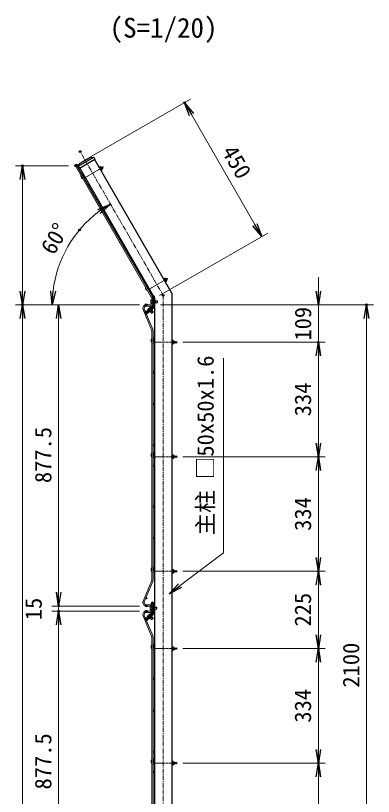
# Model space of a CAD drawing. Units: millimetres, scale not verified. Extents: x -4200 to 4200, y -2970 to 2970.
# Drawn here: x -519 to 523, y -1392 to 882 of the extents above; entities that cross this region are included whole.
import ezdxf
from ezdxf.enums import TextEntityAlignment as Align

# ---------------------------------------------------------------- set-up
doc = ezdxf.new("R2010")
doc.units = ezdxf.units.MM
doc.header["$LTSCALE"] = 10
doc.header["$PDMODE"] = 32
doc.header["$PDSIZE"] = 5
for name, pattern in [('USER1', [2, 1.25, -0.25, 0.25, -0.25]), ('USER2', [0.375, 0.25, -0.125]), ('USER3', [1.125, 0.75, -0.125, 0.125, -0.125])]:
    doc.linetypes.add(name, pattern=pattern)
for name, color, linetype, lineweight in [('0-0_D-BMK', 2, 'USER1', 13), ('0-1_D-STR2', 7, 'Continuous', 9), ('0-2_D-STR-DIM', 7, 'Continuous', 13), ('0-3_0', 7, 'Continuous', 25), ('0-5_D-TTL-TXT', 7, 'Continuous', 25), ('0-7_D-STR-TXT', 7, 'Continuous', 13), ('0-8_D-STR3', 3, 'Continuous', 13), ('0-A_D-STR1', 1, 'Continuous', 25)]:
    doc.layers.add(name, color=color, linetype=linetype, lineweight=lineweight)
doc.layers.add('0-4_DEFPOINTS', color=7, linetype='Continuous')
doc.styles.add('ＭＳ ゴシック', font='')
doc.styles.get('ＭＳ ゴシック').set_extended_font_data('MS Gothic')

# ---------------------------------------------------------------- blocks, each defined once
blk = doc.blocks.new('_OPEN')
at = {"layer": '0-3_0'}
blk.add_line((0, 0), (-10, 0), dxfattribs=at)
blk.add_lwpolyline([(-10, 1.667), (0, 0), (-10, -1.667)], dxfattribs=at)

msp = doc.modelspace()

# ---------------------------------------------------------------- linework, layer by layer
at = {"layer": '0-0_D-BMK'}
for q in [(-331.02, 486.35), (-89.11, -2094.36)]:
    msp.add_line((-89.11, 67.36), q, dxfattribs=at)
at = {"layer": '0-0_D-BMK', "linetype": 'USER3'}
for p, q in [((-317.48, 410.1), (-262.2, 442.02)), ((-130.71, 84.92), (-75.43, 116.83)), ((-115.51, -69.06), (-51.68, -69.06)), ((-115.51, -402.76), (-51.68, -402.76)), ((-115.51, -736.56), (-51.68, -736.56)), ((-115.51, -961.56), (-51.68, -961.56)), ((-115.51, -1295.26), (-51.68, -1295.26))]:
    msp.add_line(p, q, dxfattribs=at)
at = {"layer": '0-1_D-STR2'}
for p, q in [((-341.77, 446.88), (-344.89, 445.08)), ((-344.89, 445.08), (-119.89, 55.37)), ((-341.77, 446.88), (-116.77, 57.17)), ((-119.89, 55.37), (-116.77, 57.17)), ((-147.62, 26.03), (-122.72, -32.63)), ((-144.3, 27.43), (-119.41, -31.22)), ((-116.61, 39.93), (-138.41, 39.93)), ((-116.61, 36.33), (-138.41, 36.33)), ((-116.61, 36.33), (-116.61, 39.93)), ((-122.21, -762.51), (-122.21, -35.13)), ((-118.61, -762.51), (-118.61, -35.13)), ((-147.62, -823.66), (-122.72, -765.01)), ((-144.3, -825.06), (-119.41, -766.41)), ((-116.61, -833.97), (-138.41, -833.97)), ((-116.61, -837.57), (-138.41, -837.57)), ((-116.61, -833.97), (-116.61, -837.57)), ((-116.61, -852.57), (-138.41, -852.57)), ((-116.61, -856.17), (-138.41, -856.17)), ((-116.61, -856.17), (-116.61, -852.57)), ((-147.62, -866.47), (-122.72, -925.12)), ((-144.3, -865.07), (-119.41, -923.72)), ((-122.21, -1655.01), (-122.21, -927.63)), ((-118.61, -1655.01), (-118.61, -927.63))]:
    msp.add_line(p, q, dxfattribs=at)
for centre in [(-320.21, 413.14), (-305.21, 387.16), (-247.71, 287.57), (-190.21, 187.97), (-132.71, 88.38), (-117.71, 62.4), (-120.11, 34.53), (-137.88, 16.91), (-116.81, -65.07), (-116.81, -157.44), (-116.81, -249.82), (-116.81, -368.82), (-116.81, -398.82), (-116.81, -428.82), (-116.81, -547.82), (-116.81, -640.19), (-116.81, -732.57), (-137.88, -814.54), (-120.11, -832.17), (-120.11, -857.97), (-137.88, -875.59), (-116.81, -957.57), (-116.81, -1049.94), (-116.81, -1142.32), (-116.81, -1261.32), (-116.81, -1291.32), (-116.81, -1321.32)]:
    msp.add_circle(centre, 1.8, dxfattribs=at)
for centre, radius, start, end in [((-138.41, 29.93), 10, 90, 203), ((-138.41, 29.93), 6.4, 90, 203), ((-128.61, -35.13), 6.4, 0, 23), ((-128.61, -35.13), 10, 0, 23), ((-128.61, -762.51), 6.4, 337, 0), ((-128.61, -762.51), 10, 337, 0), ((-138.41, -827.57), 10, 157, 270), ((-138.41, -827.57), 6.4, 157, 270), ((-138.41, -862.57), 10, 90, 203), ((-138.41, -862.57), 6.4, 90, 203), ((-128.61, -927.63), 6.4, 0, 23), ((-128.61, -927.63), 10, 0, 23)]:
    msp.add_arc(centre, radius, start, end, dxfattribs=at)
at = {"layer": '0-2_D-STR-DIM'}
for p, q in [((-324.45, 456.88), (-9.51, 638.71)), ((178.17, 273.64), (-6.83, 594.07)), ((-364.89, 445.08), (-519.01, 445.08)), ((-499.01, 79.93), (-499.01, 405.08)), ((-99.45, 67.17), (215.49, 249)), ((362.9, 79.93), (362.9, 119.93)), ((-158.41, 39.93), (-519.01, 39.93)), ((-158.41, 39.93), (-519.01, 39.93)), ((-158.41, 39.93), (-432.28, 39.94)), ((-158.41, 39.93), (-413.71, 39.93)), ((-96.61, 39.93), (523.24, 39.93)), ((-96.61, 39.93), (382.9, 39.93)), ((362.9, 39.93), (362.9, -69.06)), ((-499.01, -1720.07), (-499.01, -0.07)), ((-393.71, -0.07), (-393.71, -797.57)), ((503.24, -2020.06), (503.24, -0.07)), ((-31.68, -69.06), (382.91, -69.06)), ((-31.68, -69.06), (382.9, -69.06)), ((362.9, -109.06), (362.9, -149.06)), ((362.91, -109.06), (362.91, -362.76)), ((-31.68, -402.76), (382.91, -402.76)), ((-31.68, -402.76), (382.91, -402.76)), ((362.91, -442.76), (362.91, -696.56)), ((-31.68, -736.56), (382.91, -736.56)), ((-31.68, -736.56), (382.91, -736.56)), ((-393.71, -797.57), (-393.71, -757.57)), ((362.91, -776.56), (362.91, -921.56)), ((-158.41, -837.57), (-413.71, -837.57)), ((-158.41, -837.57), (-413.71, -837.57)), ((-393.71, -852.57), (-393.71, -837.57)), ((-158.41, -852.57), (-413.71, -852.57)), ((-158.41, -852.57), (-413.71, -852.57)), ((-393.71, -1690.07), (-393.71, -892.57)), ((-393.71, -892.57), (-393.71, -932.57)), ((-31.68, -961.56), (382.91, -961.56)), ((-31.68, -961.56), (382.91, -961.56)), ((362.91, -1255.26), (362.91, -1001.56)), ((-31.68, -1295.26), (382.91, -1295.26)), ((-31.68, -1295.31), (382.91, -1295.31)), ((362.91, -1589.06), (362.91, -1335.31))]:
    msp.add_line(p, q, dxfattribs=at)
msp.add_arc((-73.28, 39.93), 339.01, 126.7643, 173.2341, dxfattribs=at)
at = {"layer": '0-4_DEFPOINTS'}
for p in [(-26.83, 628.71), (-331.02, 486.35), (-499.01, 445.08), (-344.89, 445.08), (-341.77, 446.88), (-332.97, 257.85), (-89.11, 67.36), (-116.77, 57.17), (-499.01, 39.93), (-138.41, 39.93), (-138.41, 39.93), (-116.61, 39.93), (-116.61, 39.93), (503.24, 39.93), (-51.68, -69.06), (362.9, -69.06), (-51.68, -402.76), (362.91, -402.76), (-51.68, -736.56), (-51.68, -736.56), (362.91, -736.56), (-393.71, -837.57), (-393.71, -837.57), (-138.41, -837.57), (-138.41, -837.57), (-393.71, -852.57), (-138.41, -852.57), (-51.68, -961.56), (362.91, -961.56), (362.91, -961.56), (-51.68, -1295.26), (-51.68, -1295.31), (362.91, -1295.31)]:
    msp.add_point(p, dxfattribs=at)
at = {"layer": '0-7_D-STR-TXT'}
msp.add_lwpolyline([(86.22, -115.67), (86.22, -682.84), (-70.46, -801.33)], dxfattribs=at)
at = {"layer": '0-8_D-STR3'}
for p, q in [((-272.14, 442.66), (-275.73, 440.59)), ((-270.76, 440.26), (-274.34, 438.19)), ((-268, 435.48), (-271.58, 433.41)), ((-271.03, 441.72), (-266.78, 434.36)), ((-270.25, 440.37), (-267.56, 441.92)), ((-266.62, 433.09), (-270.2, 431.02)), ((-267.65, 435.87), (-264.96, 437.42)), ((-267.56, 441.92), (-264.96, 437.42)), ((-328.42, 416.56), (-328.6, 415.11)), ((-319.56, 411.9), (-317.56, 413.05)), ((-316.96, 407.4), (-314.96, 408.55)), ((-84.66, 117.93), (-88.24, 115.86)), ((-83.28, 115.54), (-86.86, 113.47)), ((-83.54, 116.99), (-79.3, 109.63)), ((-82.77, 115.64), (-80.08, 117.2)), ((-80.08, 117.2), (-77.48, 112.69)), ((-140.92, 91.8), (-141.1, 90.35)), ((-80.52, 110.75), (-84.1, 108.68)), ((-79.14, 108.36), (-82.72, 106.29)), ((-80.17, 111.14), (-77.48, 112.69)), ((-132.06, 87.14), (-130.06, 88.29)), ((-129.46, 82.64), (-127.46, 83.79)), ((-124.63, 53.13), (-125.01, 44.96)), ((-120.95, 46.13), (-124.58, 46.31)), ((-120.7, 51.58), (-124.33, 51.75)), ((-120.57, 54.3), (-124.2, 54.47)), ((-122.15, 61.97), (-117.9, 41.37)), ((-121.08, 43.41), (-120.57, 54.3)), ((-118.81, 45.76), (-120.97, 45.86)), ((-118.93, 46.36), (-120.94, 46.46)), ((-119.93, 51.22), (-120.71, 51.25)), ((-120.06, 51.82), (-120.68, 51.85)), ((-120.56, 61.9), (-116.38, 41.68)), ((-115.83, 51.62), (-118.46, 51.75)), ((-115.86, 51.03), (-118.33, 51.14)), ((-116.09, 46.23), (-117.33, 46.29)), ((-116.12, 45.63), (-117.21, 45.68)), ((-115.36, 61.65), (-116.66, 34.01)), ((-113.76, 61.58), (-115.06, 33.96)), ((-111.22, 52.41), (-112.68, 52.47)), ((-105.96, 45.75), (-111.52, 46.02)), ((-105.73, 50.55), (-111.3, 50.81)), ((-106.3, 51.18), (-111.27, 51.41)), ((-106.3, 51.18), (-106.58, 45.18)), ((-105.96, 45.75), (-106.58, 45.18)), ((-105.73, 50.55), (-106.3, 51.18)), ((-105.73, 50.55), (-105.96, 45.75)), ((-117.39, 32.46), (-139.54, 12.72)), ((-116.31, 31.29), (-138.48, 11.52)), ((-134.62, 25.32), (-132.2, 22.6)), ((-127.75, 31.94), (-133.85, 26.5)), ((-133.71, 21.26), (-122.56, 31.2)), ((-132.65, 20.07), (-121.5, 30.01)), ((-132.59, 27.13), (-130.17, 24.42)), ((-129.31, 23.04), (-128.71, 22.37)), ((-128.86, 23.44), (-128.26, 22.77)), ((-127.62, 29.75), (-128.52, 30.76)), ((-128.28, 30.49), (-126.1, 28.04)), ((-126.49, 32.57), (-124.07, 29.86)), ((-120.45, 23.61), (-126.42, 18.29)), ((-125.28, 26.63), (-124.68, 25.96)), ((-124.83, 27.03), (-124.23, 26.36)), ((-124.71, 43.58), (-121.08, 43.41)), ((-120.45, 23.61), (-121.42, 24.7)), ((-118.31, 19.72), (-121.19, 22.95)), ((-117.9, 41.37), (-116.38, 41.68)), ((-117.39, 32.46), (-116.31, 31.29)), ((-116.79, 37.42), (-117.2, 35.98)), ((-106.58, 45.18), (-111.55, 45.42)), ((-140.59, 16.06), (-139.07, 16.48)), ((-139.54, 12.72), (-138.48, 11.52)), ((-126.42, 18.29), (-127.39, 19.38)), ((-122.79, 15.72), (-125.67, 18.96)), ((-121.94, 15.68), (-125.22, 19.36)), ((-118.31, 19.72), (-122.79, 15.72)), ((-121.94, 15.68), (-122.79, 15.72)), ((-118.36, 18.87), (-121.94, 15.68)), ((-118.36, 18.87), (-121.64, 22.55)), ((-118.36, 18.87), (-118.31, 19.72)), ((-122.64, -59.17), (-122.21, -58.6)), ((-115.51, -58.35), (-118.61, -56.01)), ((-118.49, -62.3), (-115.51, -58.35)), ((-116.41, -66.46), (-114.11, -66.46)), ((-59.98, -63.54), (-64.11, -63.54)), ((-59.98, -66.3), (-64.11, -66.3)), ((-59.48, -64.91), (-59.48, -73.4)), ((-59.48, -66.46), (-56.37, -66.46)), ((-56.37, -66.46), (-56.37, -71.66)), ((-116.41, -71.66), (-114.11, -71.66)), ((-59.98, -71.83), (-64.11, -71.83)), ((-59.98, -74.59), (-64.11, -74.59)), ((-59.48, -71.66), (-56.37, -71.66)), ((-122.64, -392.87), (-122.21, -392.3)), ((-115.51, -392.05), (-118.61, -389.71)), ((-118.49, -396), (-115.51, -392.05)), ((-116.41, -400.16), (-114.11, -400.16)), ((-116.41, -405.36), (-114.11, -405.36)), ((-59.98, -397.24), (-64.11, -397.24)), ((-59.98, -400), (-64.11, -400)), ((-59.98, -405.53), (-64.11, -405.53)), ((-59.98, -408.29), (-64.11, -408.29)), ((-59.48, -398.61), (-59.48, -407.1)), ((-59.48, -400.16), (-56.37, -400.16)), ((-59.48, -405.36), (-56.37, -405.36)), ((-56.37, -400.16), (-56.37, -405.36)), ((-122.64, -726.67), (-122.21, -726.1)), ((-115.51, -725.85), (-118.61, -723.51)), ((-118.49, -729.8), (-115.51, -725.85)), ((-116.41, -733.96), (-114.11, -733.96)), ((-116.41, -739.16), (-114.11, -739.16)), ((-59.98, -731.04), (-64.11, -731.04)), ((-59.98, -733.8), (-64.11, -733.8)), ((-59.98, -739.33), (-64.11, -739.33)), ((-59.98, -742.09), (-64.11, -742.09)), ((-59.48, -732.41), (-59.48, -740.9)), ((-59.48, -733.96), (-56.37, -733.96)), ((-59.48, -739.16), (-56.37, -739.16)), ((-56.37, -733.96), (-56.37, -739.16)), ((-126.62, -839.95), (-126.62, -848.13)), ((-122.62, -838.59), (-126.26, -838.59)), ((-122.62, -841.31), (-126.26, -841.31)), ((-122.62, -849.49), (-122.62, -838.59)), ((-121.99, -841.04), (-122.62, -841.04)), ((-117.77, -841.04), (-120.39, -841.04)), ((-113.2, -840.04), (-113.2, -848.04)), ((-108.22, -841.04), (-113.2, -841.04)), ((-107.62, -841.64), (-108.22, -841.04)), ((-108.22, -841.04), (-108.22, -847.04)), ((-128.74, -861.27), (-134.58, -866.99)), ((-134.19, -872.21), (-123.52, -861.76)), ((-133.07, -873.35), (-122.41, -862.9)), ((-129.46, -862.48), (-126.91, -865.08)), ((-127.51, -860.57), (-124.97, -863.17)), ((-122.62, -846.76), (-126.26, -846.76)), ((-126.26, -849.49), (-122.62, -849.49)), ((-121.84, -841.64), (-122.62, -841.64)), ((-120.61, -846.44), (-122.62, -846.44)), ((-120.46, -847.04), (-122.62, -847.04)), ((-117.77, -841.64), (-120.24, -841.64)), ((-119.35, -851.38), (-117.85, -850.99)), ((-117.77, -846.44), (-119.01, -846.44)), ((-117.77, -847.04), (-118.86, -847.04)), ((-118.06, -855.27), (-118.39, -856.73)), ((-107.62, -841.64), (-113.2, -841.64)), ((-107.62, -846.44), (-113.2, -846.44)), ((-108.22, -847.04), (-113.2, -847.04)), ((-107.62, -846.44), (-108.22, -847.04)), ((-107.62, -841.64), (-107.62, -846.44)), ((-140.83, -877.73), (-139.32, -877.24)), ((-135.3, -868.2), (-132.75, -870.8)), ((-133.35, -866.29), (-130.81, -868.89)), ((-129.88, -870.23), (-129.25, -870.87)), ((-129.45, -869.81), (-128.82, -870.45)), ((-123.02, -877.23), (-126.06, -874.13)), ((-126.03, -866.45), (-125.4, -867.09)), ((-122.18, -877.24), (-125.63, -873.71)), ((-125.6, -866.03), (-124.97, -866.67)), ((-118.74, -873.03), (-123.02, -877.23)), ((-122.18, -877.24), (-123.02, -877.23)), ((-118.75, -873.88), (-122.2, -870.35)), ((-118.75, -873.88), (-122.18, -877.24)), ((-118.74, -873.03), (-121.77, -869.93)), ((-118.75, -873.88), (-118.74, -873.03)), ((-122.64, -951.67), (-122.21, -951.1)), ((-115.51, -950.85), (-118.61, -948.51)), ((-118.49, -954.8), (-115.51, -950.85)), ((-116.41, -958.96), (-114.11, -958.96)), ((-116.41, -964.16), (-114.11, -964.16)), ((-59.98, -956.04), (-64.11, -956.04)), ((-59.98, -958.8), (-64.11, -958.8)), ((-59.98, -964.33), (-64.11, -964.33)), ((-59.98, -967.09), (-64.11, -967.09)), ((-59.48, -957.41), (-59.48, -965.9)), ((-59.48, -958.96), (-56.37, -958.96)), ((-59.48, -964.16), (-56.37, -964.16)), ((-56.37, -958.96), (-56.37, -964.16)), ((-122.64, -1285.37), (-122.21, -1284.8)), ((-115.51, -1284.55), (-118.61, -1282.21)), ((-118.49, -1288.5), (-115.51, -1284.55)), ((-116.41, -1292.66), (-114.11, -1292.66)), ((-59.98, -1289.74), (-64.11, -1289.74)), ((-59.98, -1292.5), (-64.11, -1292.5)), ((-59.48, -1291.11), (-59.48, -1299.6)), ((-59.48, -1292.66), (-56.37, -1292.66)), ((-56.37, -1292.66), (-56.37, -1297.86)), ((-116.41, -1297.86), (-114.11, -1297.86)), ((-59.98, -1298.03), (-64.11, -1298.03)), ((-59.98, -1300.79), (-64.11, -1300.79)), ((-59.48, -1297.86), (-56.37, -1297.86))]:
    msp.add_line(p, q, dxfattribs=at)
at = {"layer": '0-8_D-STR3', "linetype": 'USER2'}
for p, q in [((-123.24, 46.24), (-123.2, 46.24)), ((-122.98, 51.69), (-122.94, 51.68)), ((-122.85, 54.41), (-122.81, 54.41)), ((-133.73, 24.31), (-133.7, 24.28)), ((-131.69, 26.13), (-131.66, 26.09)), ((-127.62, 29.75), (-127.59, 29.72)), ((-125.59, 31.57), (-125.56, 31.53)), ((-123.37, 43.52), (-123.32, 43.52)), ((-126.57, -861.54), (-126.54, -861.57)), ((-132.41, -867.26), (-132.38, -867.29))]:
    msp.add_line(p, q, dxfattribs=at)
at = {"layer": '0-8_D-STR3', "lineweight": 25}
for p, q in [((-124.57, -831), (-119.35, -851.38)), ((-122.97, -831), (-117.85, -850.99)), ((-117.77, -831), (-117.77, -858.67)), ((-116.17, -831), (-116.17, -858.65)), ((-113.2, -840.04), (-114.65, -840.04)), ((-118.42, -860.26), (-139.62, -881.02)), ((-117.28, -861.38), (-138.5, -882.16)), ((-118.42, -860.26), (-117.28, -861.38)), ((-113.2, -848.04), (-114.65, -848.04)), ((-139.62, -881.02), (-138.5, -882.16)), ((-121.06, -869.24), (-122.08, -868.19))]:
    msp.add_line(p, q, dxfattribs=at)
at = {"layer": '0-8_D-STR3'}
for points in [[(-323.37, 415.01), (-322.83, 419.38), (-326.13, 419.79)], [(-135.87, 90.25), (-135.33, 94.62), (-138.63, 95.03)], [(-111.22, 52.41), (-111.6, 44.42), (-113.06, 44.49)], [(-121.06, -869.24), (-126.77, -874.83), (-127.79, -873.79)]]:
    msp.add_lwpolyline(points, dxfattribs=at)
for centre, radius, start, end in [((-272.89, 440.63), 2.16, 350.19668, 69.80332), ((-275.77, 434.18), 7.88, 9.48158, 50.51842), ((-268.71, 433.47), 2.13, 349.53759, 70.46241), ((-268.89, 438.15), 4, 349.4584, 70.5416), ((-320.86, 414.16), 7.8, 173, 256.69347), ((-320.86, 414.16), 2.6, 257.69413, 300), ((-320.86, 414.16), 7.8, 287.03459, 300), ((-85.41, 115.9), 2.16, 350.19668, 69.80332), ((-88.29, 109.45), 7.88, 9.48158, 50.51842), ((-81.41, 113.42), 4, 349.4584, 70.5416), ((-81.23, 108.74), 2.13, 349.53759, 70.46241), ((-133.36, 89.4), 7.8, 173, 256.69347), ((-133.36, 89.4), 2.6, 257.69413, 300), ((-133.36, 89.4), 7.8, 287.03459, 300), ((-122.29, 44.83), 2.73, 147.30165, 207.30165), ((-114.48, 48.56), 10.35, 162.04017, 192.56313), ((-121.91, 53), 2.73, 147.30165, 207.30165), ((-117.96, 61.78), 4.2, 357.30165, 177.30165), ((-117.96, 61.78), 2.6, 357.30165, 177.30165), ((-112.51, 54.07), 1.6, 177.30165, 267.30165), ((-132.04, 24.46), 2.73, 101.71065, 161.71065), ((-123.91, 21.49), 10.35, 116.44917, 146.97213), ((-125.93, 29.9), 2.73, 101.71065, 161.71065), ((-119.35, 34.27), 4.05, 50.98813, 218.74162), ((-122.83, 31.5), 0.4, 311.71065, 36.72211), ((-120.17, 25.7), 1.6, 131.71065, 221.71065), ((-119.14, 34.25), 2.6, 41.71065, 216.72211), ((-122.83, 31.5), 2, 311.71065, 36.72211), ((-118.96, 34.14), 2.3, 312.90165, 357.30165), ((-118.96, 34.14), 3.9, 312.90165, 357.30165), ((-113.04, 42.89), 1.6, 87.30165, 177.30165), ((-137.13, 18.31), 4.13, 45.80304, 212.96718), ((-137.13, 18.21), 2.6, 46.6992, 221.71065), ((-133.98, 21.56), 2, 226.6992, 311.71065), ((-133.98, 21.56), 0.4, 226.6992, 311.71065), ((-128.52, 18.25), 1.6, 41.71065, 131.71065), ((-116.41, -63.86), 7.8, 143, 221.96156), ((-116.41, -63.86), 2.6, 143, 147.797), ((-116.41, -63.86), 2.6, 212.203, 270), ((-67.36, -69.06), 7.88, 339.48158, 20.51842), ((-61.63, -64.92), 2.16, 320.19668, 39.80332), ((-59.41, -69.06), 4, 319.4584, 40.5416), ((-116.41, -63.86), 7.8, 253.6171, 270), ((-61.6, -73.21), 2.13, 319.53759, 40.46241), ((-116.41, -397.56), 7.8, 143, 221.96156), ((-116.41, -397.56), 2.6, 143, 147.797), ((-116.41, -397.56), 2.6, 212.203, 270), ((-116.41, -397.56), 7.8, 253.6171, 270), ((-67.36, -402.76), 7.88, 339.48158, 20.51842), ((-61.6, -406.91), 2.13, 319.53759, 40.46241), ((-61.63, -398.62), 2.16, 320.19668, 39.80332), ((-59.41, -402.76), 4, 319.4584, 40.5416), ((-116.41, -731.36), 7.8, 143, 221.96156), ((-116.41, -731.36), 2.6, 143, 147.797), ((-116.41, -731.36), 2.6, 212.203, 270), ((-116.41, -731.36), 7.8, 253.6171, 270), ((-67.36, -736.56), 7.88, 339.48158, 20.51842), ((-61.6, -740.71), 2.13, 319.53759, 40.46241), ((-61.63, -732.42), 2.16, 320.19668, 39.80332), ((-59.41, -736.56), 4, 319.4584, 40.5416), ((-123.9, -839.95), 2.73, 150, 210), ((-116.27, -844.04), 10.35, 164.73852, 195.26148), ((-114.56, -838.44), 1.6, 180, 270), ((-124.41, -871.52), 10.35, 119.14752, 149.67048), ((-126.83, -863.21), 2.73, 104.409, 164.409), ((-123.9, -848.13), 2.73, 150, 210), ((-120.46, -858.54), 4.05, 53.68647, 221.43997), ((-123.8, -861.47), 0.4, 314.409, 39.42046), ((-120.25, -858.55), 2.6, 44.409, 219.42046), ((-123.8, -861.47), 2, 314.409, 39.42046), ((-114.56, -849.63), 1.6, 90, 180), ((-137.47, -875.32), 4.13, 48.50138, 215.66553), ((-137.47, -875.42), 2.6, 49.39754, 224.409), ((-134.47, -871.92), 2, 229.39754, 314.409), ((-132.67, -868.93), 2.73, 104.409, 164.409), ((-134.47, -871.92), 0.4, 229.39754, 314.409), ((-116.41, -956.36), 7.8, 143, 221.96156), ((-116.41, -956.36), 2.6, 143, 147.797), ((-116.41, -956.36), 2.6, 212.203, 270), ((-116.41, -956.36), 7.8, 253.6171, 270), ((-67.36, -961.56), 7.88, 339.48158, 20.51842), ((-61.6, -965.71), 2.13, 319.53759, 40.46241), ((-61.63, -957.42), 2.16, 320.19668, 39.80332), ((-59.41, -961.56), 4, 319.4584, 40.5416), ((-116.41, -1290.06), 7.8, 143, 221.96156), ((-116.41, -1290.06), 2.6, 143, 147.797), ((-116.41, -1290.06), 2.6, 212.203, 270), ((-67.36, -1295.26), 7.88, 339.48158, 20.51842), ((-61.63, -1291.12), 2.16, 320.19668, 39.80332), ((-59.41, -1295.26), 4, 319.4584, 40.5416), ((-116.41, -1290.06), 7.8, 253.6171, 270), ((-61.6, -1299.41), 2.13, 319.53759, 40.46241)]:
    msp.add_arc(centre, radius, start, end, dxfattribs=at)
at = {"layer": '0-8_D-STR3', "lineweight": 25}
for centre, radius, start, end in [((-120.37, -831), 4.2, 0, 180), ((-120.37, -831), 2.6, 0, 180), ((-120.07, -858.65), 2.3, 315.6, 0), ((-120.07, -858.65), 3.9, 315.6, 0), ((-128.87, -874.97), 1.6, 44.409, 134.409), ((-120.87, -867.14), 1.6, 134.409, 224.409)]:
    msp.add_arc(centre, radius, start, end, dxfattribs=at)
at = {"layer": '0-A_D-STR1'}
for p, q in [((-336.8, 443.98), (-291.42, 470.18)), ((-333.3, 437.91), (-287.92, 464.11)), ((-330.84, 452.04), (-301.39, 469.04)), ((-301.39, 469.04), (-291.42, 470.18)), ((-291.42, 470.18), (-287.92, 464.11)), ((-64.11, 74.06), (-289.11, 463.78)), ((-336.8, 443.98), (-330.84, 452.04)), ((-336.8, 443.98), (-333.3, 437.91)), ((-114.11, 60.67), (-332.41, 438.78)), ((-64.11, 74.06), (-64.11, -2060.06)), ((-114.11, 60.67), (-114.11, -2060.06))]:
    msp.add_line(p, q, dxfattribs=at)

# ---------------------------------------------------------------- block references
at = {"layer": '0-2_D-STR-DIM', "xscale": 4, "yscale": 4}
for p, rotation in [((-26.83, 628.71), 120), ((-499.01, 445.08), 90), ((-242.78, 333.52), 33.38215), ((198.17, 239), 300), ((-499.01, 39.93), 270), ((-412.28, 39.94), 266.61625), ((362.9, 39.93), 270), ((-499.01, 39.93), 90), ((-393.71, 39.93), 90), ((503.24, 39.93), 90), ((362.9, -69.06), 90), ((362.91, -69.06), 90), ((362.91, -402.76), 270), ((362.91, -402.76), 90), ((362.91, -736.56), 270), ((362.91, -736.56), 90), ((-393.71, -837.57), 270), ((-393.71, -837.57), 270), ((-393.71, -852.57), 90), ((-393.71, -852.57), 90), ((362.91, -961.56), 270), ((362.91, -961.56), 90), ((362.91, -1295.26), 270), ((362.91, -1295.31), 90)]:
    msp.add_blockref('_OPEN', p, dxfattribs=dict(at, rotation=rotation))
at = {"layer": '0-7_D-STR-TXT', "xscale": 4, "yscale": 4, "rotation": 217.09905}
msp.add_blockref('_OPEN', (-72.06, -802.54), dxfattribs=at)

# ---------------------------------------------------------------- texts
at = {"layer": '0-2_D-STR-DIM', "style": 'ＭＳ ゴシック'}
for s, rotation, p in [('450', 300, (67.26, 479.23)), ('60°', 59.999, (-394.73, 174.67)), ('109', 90, (356.49, -64.35)), ('334', 90, (356.16, -284.91)), ('877.5', 90, (-400.45, -479.54)), ('334', 90, (356.16, -618.66)), ('15', 90, (-428.45, -878.82)), ('225', 90, (356.17, -897.41)), ('2100', 90, (496.49, -1075.32)), ('334', 90, (356.16, -1177.41)), ('877.5', 90, (-400.45, -1372.04))]:
    msp.add_text(s, height=48.09, rotation=rotation, dxfattribs=at).set_placement(p, align=Align.BOTTOM_LEFT)
at = {"layer": '0-5_D-TTL-TXT', "style": 'ＭＳ ゴシック'}
msp.add_text('(S=1/20)', height=57.7, dxfattribs=at).set_placement((-245.05, 800.81), align=Align.BOTTOM_LEFT)
at = {"layer": '0-7_D-STR-TXT', "style": 'ＭＳ ゴシック'}
msp.add_text('主柱 □50x50x1.6', height=48.09, rotation=90, dxfattribs=at).set_placement((72.49, -631.91), align=Align.BOTTOM_LEFT)

doc.saveas('drawing.dxf')
